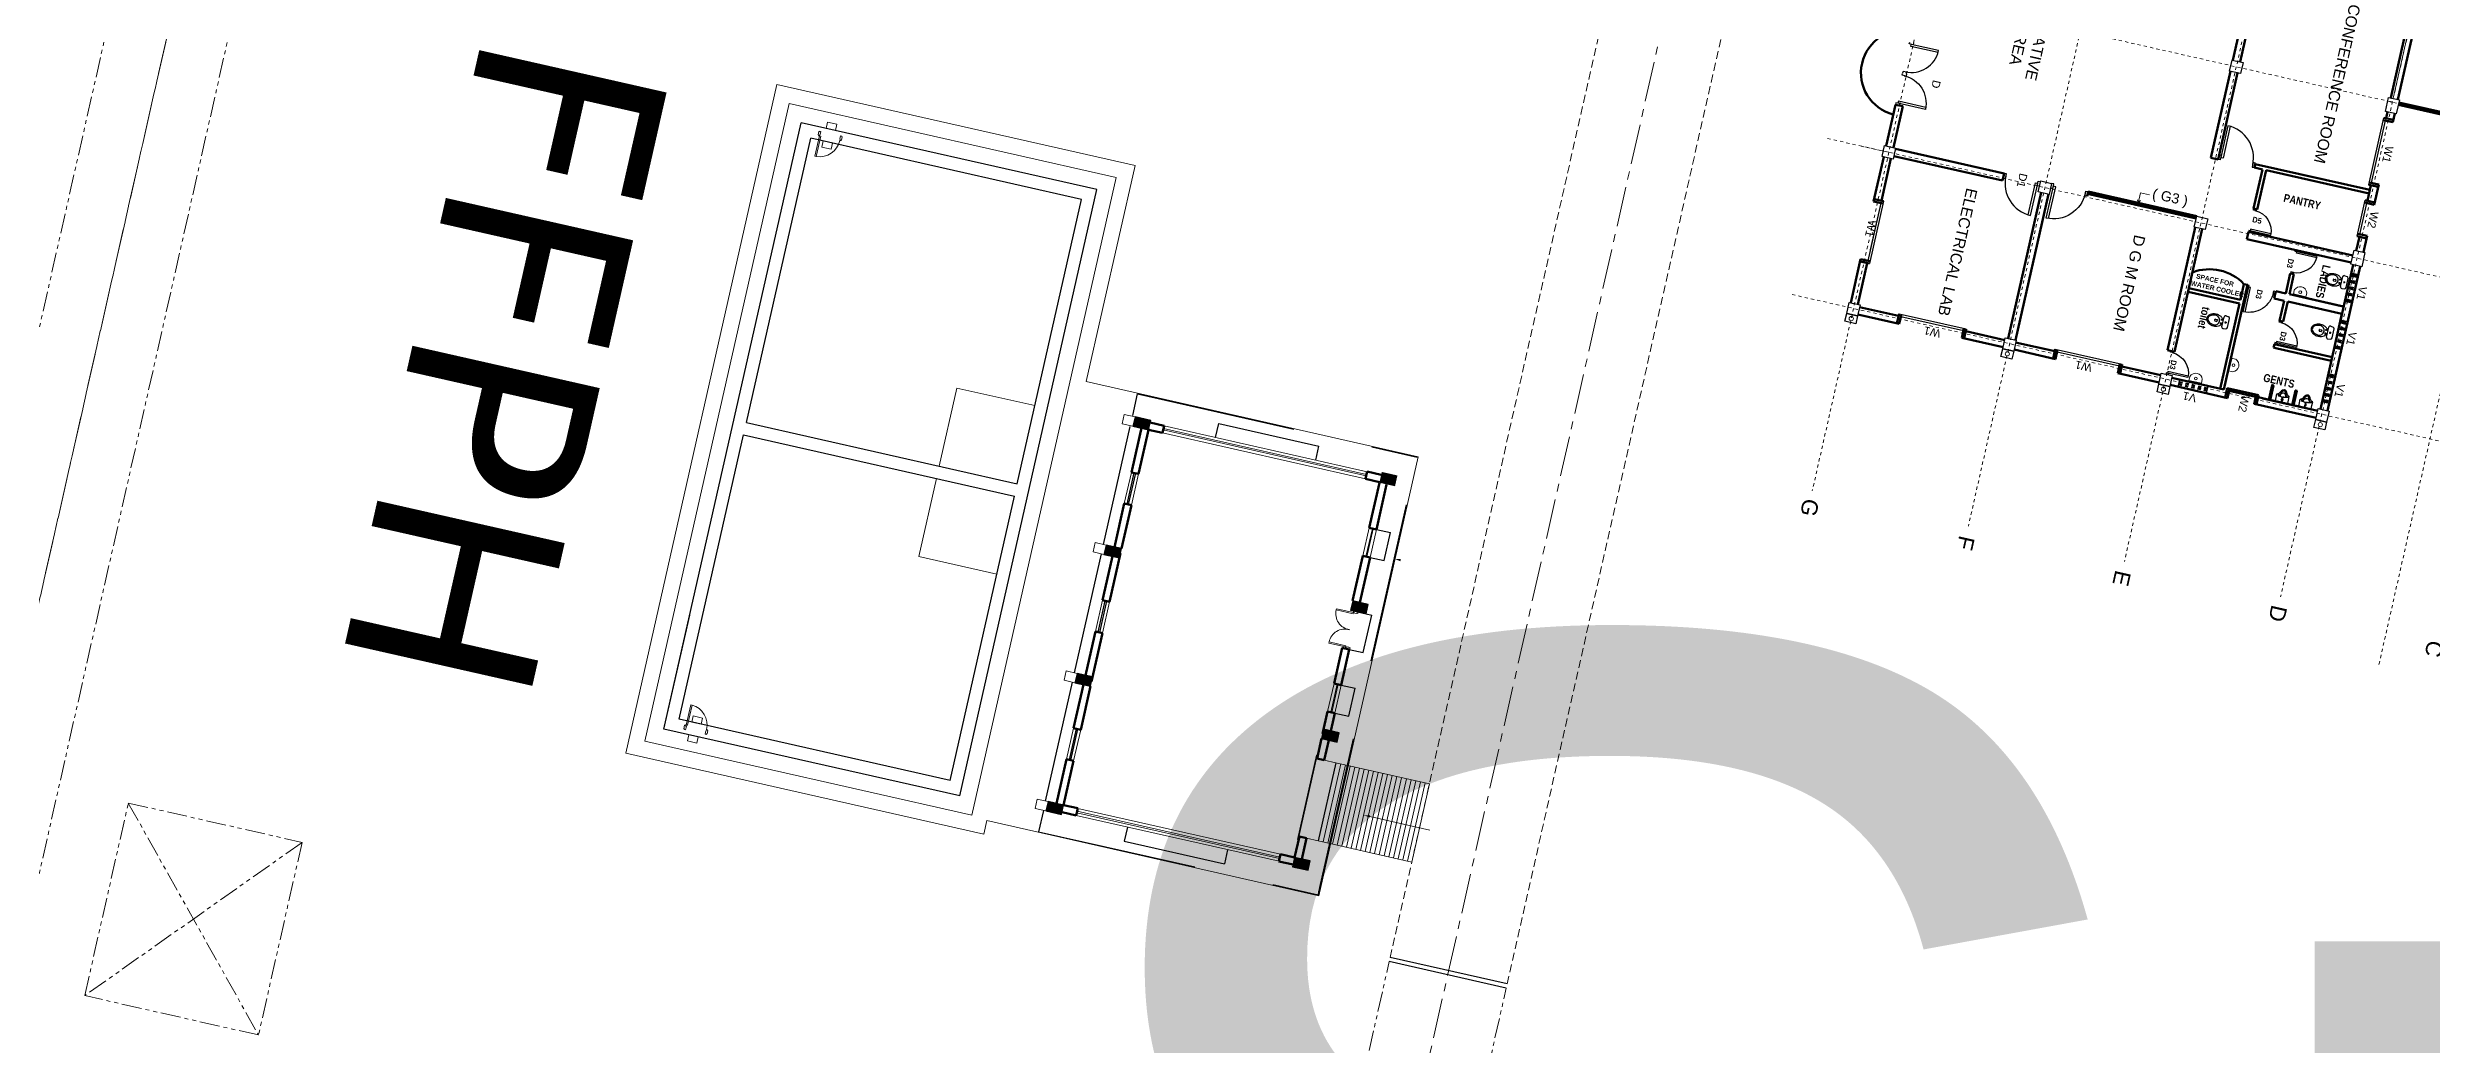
# Model space of a CAD drawing. Header units: metres. Extents: x 166708 to 226832, y 1503833 to 1555994.
# Drawn here: x 222232.9 to 222307.4, y 1554489.2 to 1554520.3 of the extents above; entities that cross this region are included whole.
import ezdxf

# ---------------------------------------------------------------- set-up
doc = ezdxf.new("R2010")
doc.units = ezdxf.units.M
doc.header["$MEASUREMENT"] = 0
for name, pattern in [('ACAD_ISO04W100', [30, 24, -3, 0, -3]), ('CENTER', [2, 1.25, -0.25, 0.25, -0.25]), ('HIDDEN', [0.375, 0.25, -0.125]), ('PHANTOM2', [1.25, 0.625, -0.125, 0.125, -0.125, 0.125, -0.125])]:
    doc.linetypes.add(name, pattern=pattern)
for name, color, linetype, lineweight in [('CONC', 4, 'Continuous', 9), ('DOOR', 2, 'Continuous', 18), ('E-LAY-CNTRL', 1, 'CENTER', 0), ('E-LAY-EXIST', 8, 'HIDDEN', 0), ('e2', 2, 'Continuous', 18), ('e5', 7, 'Continuous', 13), ('L00', 8, 'Continuous', 9), ('L09', 6, 'Continuous', 9), ('L25', 5, 'Continuous', 25), ('rcc', 6, 'Continuous', 30), ('Wall', 6, 'Continuous', 70), ('WIN', 1, 'Continuous', 20)]:
    doc.layers.add(name, color=color, linetype=linetype, lineweight=lineweight)
for name, color, linetype in [('Details', 7, 'Continuous'), ('DIM', 11, 'Continuous'), ('DW', 30, 'Continuous'), ('E-LAY-DIM', 7, 'Continuous'), ('FUR-F', 30, 'Continuous'), ('GLASS', 130, 'Continuous'), ('HID', 7, 'HIDDEN'), ('TEXT', 3, 'Continuous'), ('TOILET', 7, 'Continuous'), ('TXT', 222, 'Continuous')]:
    doc.layers.add(name, color=color, linetype=linetype)
doc.styles.add('HAND', font='techb___.ttf')
doc.styles.get("Standard").update_dxf_attribs({"font": 'arial.ttf'})
doc.styles.add('STYLE1', font='verdana.ttf')

# ---------------------------------------------------------------- blocks, each defined once
blk = doc.blocks.new('R-750T')
for points in [[(-3.5, 5.875), (-3.5, 31.875), (-2, 31.875), (-2, 5.875)], [(-29.25, 0), (-29.25, 0.75), (-30, 0.75), (-30, 5.125), (-29.25, 5.125), (-29.25, 5.875), (-28, 5.875), (-28, 4.125), (-27.5, 4.125), (-27.5, 0)], [(-2, 5.875), (-2, 4.125), (-2.5, 4.125), (-2.5, 0), (-0.75, 0), (-0.75, 0.75), (0, 0.75), (0, 5.125), (-0.75, 5.125), (-0.75, 5.875)]]:
    blk.add_lwpolyline(points, close=True)
at = {"color": 1}
blk.add_arc((-2, 5.875), 26, 93.307362, 180, dxfattribs=at)
blk = doc.blocks.new('600')
at = {"layer": 'rcc'}
blk.add_hatch(color=256, dxfattribs=at).paths.add_polyline_path([(-150, 0), (150, 0), (150, 500), (-150, 500)])
blk.add_lwpolyline([(-150, 0), (150, 0), (150, 500), (-150, 500)], close=True, dxfattribs=at)
blk = doc.blocks.new('R-1200D')
for p, q in [((-48, 0.7), (-48, 5.1)), ((-48, 5.1), (-47.3, 5.1)), ((-47.3, 0.7), (-48, 0.7)), ((-47.3, 0), (-47.3, 0.7)), ((-46, 0), (-47.3, 0)), ((-47.3, 5.1), (-47.3, 5.9)), ((-47.3, 5.9), (-46, 5.9)), ((-46, 27.4), (-46, 5.9)), ((-46, 27.4), (-44.5, 27.4)), ((-46, 5.9), (-46, 4.1)), ((-46, 5.9), (-44.5, 5.9)), ((-46, 4.1), (-45.5, 4.1)), ((-46, 1.7), (-46, 0)), ((-45.5, 1.7), (-46, 1.7)), ((-45.5, 4.1), (-45.5, 1.7)), ((-44.5, 27.4), (-44.5, 5.9)), ((-3.5, 27.4), (-3.5, 5.9)), ((-2, 27.4), (-3.5, 27.4)), ((-2, 5.9), (-3.5, 5.9)), ((-2, 4.1), (-2.5, 4.1)), ((-2.5, 4.1), (-2.5, 1.7)), ((-2.5, 1.7), (-2, 1.7)), ((-2, 27.4), (-2, 5.9)), ((-0.7, 5.9), (-2, 5.9)), ((-2, 5.9), (-2, 4.1)), ((-2, 1.7), (-2, 0)), ((-2, 0), (-0.7, 0)), ((-0.7, 5.1), (-0.7, 5.9)), ((0, 5.1), (-0.7, 5.1)), ((-0.7, 0), (-0.7, 0.7)), ((-0.7, 0.7), (0, 0.7)), ((0, 0.7), (0, 5.1))]:
    blk.add_line(p, q)
at = {"color": 1}
for centre, start, end in [((-44.1, 7.3), 356.0696, 91.2709), ((-3.9, 7.3), 88.7291, 183.9304)]:
    blk.add_arc(centre, 20.1, start, end, dxfattribs=at)
blk = doc.blocks.new('D80')
at = {"layer": 'DW', "linetype": 'Continuous'}
for p, q in [((50, 700), (50, 0)), ((100, 698), (100, 0)), ((100, 0), (50, 0))]:
    blk.add_line(p, q, dxfattribs=at)
for points in [[(0, 50), (50, 50), (50, -50), (0, -50)], [(800, 50), (750, 50), (750, -50), (800, -50)]]:
    blk.add_lwpolyline(points, dxfattribs=at)
at = {"layer": 'DW'}
blk.add_arc((50, 0), 700, 0, 90, dxfattribs=at)
blk = doc.blocks.new('WC')
at = {"layer": 'FUR-F'}
for p, q in [((0, 144), (0, -144)), ((118, 204), (43, 194)), ((59, 0), (116, 0)), ((88, 30), (88, -28)), ((175, 155), (175, -162)), ((188, 94), (175, 94)), ((202, 56), (259, 56)), ((231, 86), (231, 28)), ((360, 15), (360, 0)), ((360, -15), (360, 0)), ((429, 28), (373, 28)), ((442, 0), (442, 15)), ((442, 0), (442, -15)), ((118, -204), (43, -194)), ((188, -94), (175, -94)), ((204, -56), (257, -56)), ((231, -29), (231, -82)), ((429, -28), (373, -28))]:
    blk.add_line(p, q, dxfattribs=at)
for centre in [(88, 0), (231, 56), (231, -56)]:
    blk.add_circle(centre, 12.6, dxfattribs=at)
for centre, radius, start, end in [((50, 144), 50, 98.1301, 180), ((125, 155), 50, 0, 98.1301), ((188, 144), 50, 270, 315.69098), ((372, -35), 206, 125.53768, 135.69098), ((412, -91), 275, 106.48174, 125.53768), ((438, 0), 150, 90, 270), ((438, -179), 366, 90, 106.48174), ((373, 15), 12.5, 90, 180), ((429, 15), 12.5, 0, 90), ((438, -179), 366, 73.51826, 90), ((438, -179), 329, 73.51826, 90), ((463, -91), 237, 54.46232, 73.51826), ((463, -91), 275, 54.46232, 73.51826), ((503, -35), 169, 30.1094, 54.46232), ((503, -35), 206, 30.1094, 54.46232), ((564, 0), 98.5, 360, 30.1094), ((564, 0), 98.5, 329.8906, 360), ((564, 0), 136, 0, 30.1094), ((564, 0), 136, 329.8906, 0), ((50, -144), 50, 180, 261.8699), ((125, -155), 50, 261.8699, 360), ((188, -144), 50, 44.30902, 90), ((372, 35), 206, 224.30902, 234.46232), ((412, 91), 275, 234.46232, 253.51826), ((438, 179), 366, 253.51826, 270), ((373, -15), 12.5, 180, 270), ((429, -15), 12.5, 270, 0), ((438, 179), 366, 270, 286.48174), ((438, 179), 329, 270, 286.48174), ((463, 91), 237, 286.48174, 305.53768), ((463, 91), 275, 286.48174, 305.53768), ((503, 35), 169, 305.53768, 329.8906), ((503, 35), 206, 305.53768, 329.8906)]:
    blk.add_arc(centre, radius, start, end, dxfattribs=at)
blk = doc.blocks.new('URINAL')
at = {"layer": 'TOILET'}
for p, q in [((52936.9, -24867.2), (52936.9, -24867)), ((52936.9, -24867), (52938.5, -24867)), ((52938.5, -24867.2), (52936.9, -24867.2)), ((52937.3, -24869), (52937.3, -24867.2)), ((52938.1, -24869), (52938.1, -24867.2)), ((52938.5, -24867), (52938.5, -24867.2)), ((52937.3, -24872.8), (52937.3, -24870.6)), ((52938.1, -24872.8), (52938.1, -24870.6))]:
    blk.add_line(p, q, dxfattribs=at)
for points in [[(52930.1, -24864.4, 0.022168), (52930.8, -24864.2, 0.035928), (52931.1, -24864, 0.015962), (52932, -24863.5, 0.038464), (52932.3, -24863.3, 0.046411), (52932.9, -24862.7, 0.031715), (52933.5, -24861.7, 0.0259), (52933.9, -24860.9, -0.02468), (52934.3, -24860.1, -0.027117), (52934.8, -24859.2, -0.036964), (52935.3, -24858.7, -0.071022), (52935.7, -24858.4, -0.031957), (52936.7, -24857.9, -0.04853), (52937.1, -24857.8, -0.031099), (52937.7, -24857.7)], [(52937.7, -24872.8), (52933.9, -24872.8), (52930.1, -24872.8), (52930.1, -24868.8), (52930.1, -24864.4), (52930.9, -24864.4), (52931.7, -24864.4), (52931.7, -24865), (52931.7, -24865.6, 0.198912), (52931.8, -24865.8, 0.089166), (52932.1, -24866, 0.063837), (52932.6, -24866.2, 0.009927), (52935.5, -24866.6, 0.011077), (52936.4, -24866.7, 0.008194), (52937.7, -24866.8)], [(52932.1, -24866, 0.028114), (52933.1, -24865.2, 0.053656), (52933.5, -24864.6, 0.00764), (52934.4, -24863.2, 0.021456), (52934.7, -24862.7, 0.020394), (52935.1, -24861.7, -0.025325), (52935.5, -24860.9, -0.016526), (52935.7, -24860.4, -0.011962), (52936.1, -24859.9, -0.049323), (52936.4, -24859.5, -0.033116), (52936.9, -24859.1, -0.102356), (52937.2, -24858.9, -0.056761), (52937.7, -24858.9)], [(52945.2, -24864.4, -0.022168), (52944.6, -24864.2, -0.035928), (52944.3, -24864, -0.015962), (52943.4, -24863.5, -0.038464), (52943.1, -24863.3, -0.046411), (52942.5, -24862.7, -0.031715), (52941.9, -24861.7, -0.0259), (52941.5, -24860.9, 0.02468), (52941.1, -24860.1, 0.027117), (52940.5, -24859.2, 0.036964), (52940.1, -24858.7, 0.071022), (52939.7, -24858.4, 0.031957), (52938.7, -24857.9, 0.04853), (52938.3, -24857.8, 0.031099), (52937.7, -24857.7)], [(52943.3, -24866, -0.028114), (52942.3, -24865.2, -0.053656), (52941.9, -24864.6, -0.00764), (52941, -24863.2, -0.021456), (52940.7, -24862.7, -0.020394), (52940.2, -24861.7, 0.025325), (52939.9, -24860.9, 0.016526), (52939.6, -24860.4, 0.011962), (52939.3, -24859.9, 0.049323), (52939, -24859.5, 0.033116), (52938.5, -24859.1, 0.102356), (52938.2, -24858.9, 0.056761), (52937.7, -24858.9)], [(52937.7, -24872.8), (52941.5, -24872.8), (52945.2, -24872.8), (52945.2, -24868.8), (52945.2, -24864.4), (52944.4, -24864.4), (52943.7, -24864.4), (52943.7, -24865), (52943.7, -24865.6, -0.198912), (52943.6, -24865.8, -0.089166), (52943.3, -24866, -0.063837), (52942.8, -24866.2, -0.009927), (52939.9, -24866.6, -0.011077), (52938.9, -24866.7, -0.008194), (52937.7, -24866.8)]]:
    blk.add_lwpolyline(points, format="xyb", dxfattribs=at)
blk.add_circle((52937.7, -24869.8), 0.995, dxfattribs=at)
blk.add_arc((52937.7, -24865.4), 3.38, 341.9686, 198.0314, dxfattribs=at)
blk = doc.blocks.new('cr')
at = {"layer": 'DIM', "linetype": 'Continuous', "ltscale": 3}
blk.add_line((-1027260, 774626), (-1027260, 772956), dxfattribs=at)
at = {"layer": 'GLASS', "color": 4, "linetype": 'Continuous', "ltscale": 3}
for p, q in [((-1034501, 777631), (-1036651, 777631)), ((-1034576, 777701), (-1036576, 777701)), ((-1032854, 777631), (-1034004, 777631)), ((-1032929, 777701), (-1033929, 777701)), ((-1027332, 769206), (-1027332, 771356)), ((-1027262, 769281), (-1027262, 771281)), ((-1027332, 764206), (-1027332, 766356)), ((-1027332, 764206), (-1027332, 766356)), ((-1027262, 764281), (-1027262, 766281)), ((-1027262, 764281), (-1027262, 766281)), ((-1030657, 762956), (-1028657, 762956)), ((-1030582, 762886), (-1029082, 762886)), ((-1030582, 762886), (-1028732, 762886)), ((-1028732, 762656), (-1028732, 762886)), ((-1028732, 762656), (-1028732, 762886))]:
    blk.add_line(p, q, dxfattribs=at)
at = {"layer": 'GLASS', "color": 4, "linetype": 'Continuous', "ltscale": 100}
for p, q in [((-1031682, 777931), (-1031682, 777701)), ((-1030782, 777931), (-1030782, 777701)), ((-1030182, 777931), (-1030182, 777701)), ((-1029282, 777931), (-1029282, 777701)), ((-1028462, 777931), (-1028462, 777701)), ((-1027562, 777931), (-1027562, 777701)), ((-1027032, 774118), (-1027262, 774118)), ((-1027032, 773218), (-1027262, 773218))]:
    blk.add_line(p, q, dxfattribs=at)
at = {"layer": 'L00', "linetype": 'ACAD_ISO04W100', "ltscale": 3}
for p, q in [((-1037182, 796516), (-1037182, 767956)), ((-1032182, 796516), (-1032182, 760741)), ((-1027182, 796516), (-1027182, 760741)), ((-1019960, 781247), (-1048520, 781247)), ((-1042007, 777781), (-1021339, 777781)), ((-1042182, 772781), (-1021339, 772781)), ((-1037007, 767781), (-1021339, 767781)), ((-1042182, 762781), (-1021339, 762781)), ((-1042182, 762781), (-1021339, 762781)), ((-1032182, 762781), (-1032182, 761889))]:
    blk.add_line(p, q, dxfattribs=at)
at = {"layer": 'L00', "linetype": 'Continuous', "ltscale": 100}
blk.add_line((-1060199, 777781), (-1037357, 777781), dxfattribs=at)
at = {"layer": 'L00', "linetype": 'ACAD_ISO04W100', "ltscale": 3}
blk.add_arc((-1042182, 777746), 5000, 359.34108, 1.31792, dxfattribs=at)
at = {"layer": 'L09', "linetype": 'Continuous', "ltscale": 2}
for p, q in [((-1030645, 776484), (-1030783, 776484)), ((-1030643, 776087), (-1030781, 776087)), ((-1030655, 776484), (-1030655, 776087)), ((-1030643, 776484), (-1030643, 776087)), ((-1028266, 774637), (-1028266, 774775)), ((-1027869, 774649), (-1028266, 774649)), ((-1027869, 774637), (-1028266, 774637)), ((-1027869, 774637), (-1027869, 774775)), ((-1027290, 773898), (-1027428, 773898)), ((-1027300, 773897), (-1027300, 773500)), ((-1027288, 773897), (-1027288, 773500)), ((-1027288, 773500), (-1027426, 773500))]:
    blk.add_line(p, q, dxfattribs=at)
at = {"layer": 'L09', "linetype": 'Continuous', "ltscale": 3}
for p, q in [((-1032686, 770731), (-1032686, 771021)), ((-1032686, 770731), (-1032355, 770731)), ((-1032355, 770731), (-1032444, 770778)), ((-1032355, 770731), (-1032444, 770683))]:
    blk.add_line(p, q, dxfattribs=at)
at = {"layer": 'L09', "ltscale": 2}
for centre in [(-1026857, 777806), (-1026857, 772781), (-1026857, 767781), (-1026857, 762781), (-1026857, 762781)]:
    blk.add_circle(centre, 65.8, dxfattribs=at)
at = {"layer": 'L09', "linetype": 'Continuous', "ltscale": 2}
for centre in [(-1030759, 776283), (-1028070, 774753), (-1027404, 773696)]:
    blk.add_circle(centre, 43.9, dxfattribs=at)
for centre, radius, start, end in [((-1030717, 776285), 210, 108.48706, 251.51294), ((-1028068, 774712), 209, 17.79115, 161.68284), ((-1027362, 773699), 210, 108.48706, 251.51294)]:
    blk.add_arc(centre, radius, start, end, dxfattribs=at)
at = {"layer": 'L25', "ltscale": 2}
for points in [[(-1037300, 777631), (-1037300, 777981), (-1036850, 777981), (-1036850, 777631)], [(-1031957, 777981), (-1031957, 777631), (-1032407, 777631), (-1032407, 777981)], [(-1027332, 777981), (-1026982, 777981), (-1026982, 777631), (-1027332, 777631)], [(-1026982, 777981), (-1026732, 777981), (-1026732, 777631), (-1026982, 777631)], [(-1037357, 772956), (-1037007, 772956), (-1037007, 772606), (-1037357, 772606)], [(-1037357, 772956), (-1037007, 772956), (-1037007, 772606), (-1037357, 772606)], [(-1032357, 772956), (-1032007, 772956), (-1032007, 772606), (-1032357, 772606)], [(-1027332, 772956), (-1026982, 772956), (-1026982, 772606), (-1027332, 772606)], [(-1026982, 772956), (-1026732, 772956), (-1026732, 772606), (-1026982, 772606)], [(-1032357, 767956), (-1032007, 767956), (-1032007, 767606), (-1032357, 767606)], [(-1026982, 767956), (-1026732, 767956), (-1026732, 767606), (-1026982, 767606)], [(-1032357, 762956), (-1032007, 762956), (-1032007, 762606), (-1032357, 762606)], [(-1032357, 762956), (-1032007, 762956), (-1032007, 762606), (-1032357, 762606)], [(-1027332, 762956), (-1026982, 762956), (-1026982, 762606), (-1027332, 762606)], [(-1027332, 762956), (-1026982, 762956), (-1026982, 762606), (-1027332, 762606)], [(-1026982, 762956), (-1026732, 762956), (-1026732, 762606), (-1026982, 762606)], [(-1026982, 762956), (-1026732, 762956), (-1026732, 762606), (-1026982, 762606)]]:
    blk.add_lwpolyline(points, close=True, dxfattribs=at)
blk.add_lwpolyline([(-1027332, 767606), (-1027332, 767956), (-1026982, 767956), (-1026982, 767606), (-1027332, 767606)], dxfattribs=at)
at = {"layer": 'Wall', "linetype": 'Continuous', "ltscale": 3}
for p, q in [((-1037220, 782819), (-1037220, 777981)), ((-1037145, 782819), (-1037145, 777981)), ((-1042007, 777931), (-1037300, 777931)), ((-1042007, 777701), (-1037300, 777701)), ((-1040587, 777701), (-1037300, 777701)), ((-1037182, 777701), (-1037182, 777701)), ((-1036850, 777931), (-1036576, 777931)), ((-1036850, 777701), (-1036651, 777701)), ((-1036651, 777931), (-1036651, 777631)), ((-1036576, 777931), (-1036576, 777631)), ((-1034576, 777931), (-1033929, 777931)), ((-1034576, 777931), (-1034576, 777631)), ((-1034501, 777931), (-1034501, 777631)), ((-1034501, 777701), (-1034004, 777701)), ((-1034004, 777931), (-1034004, 777631)), ((-1033929, 777931), (-1033929, 777631)), ((-1032929, 777931), (-1032929, 777631)), ((-1032929, 777931), (-1032407, 777931)), ((-1032854, 777931), (-1032854, 777631)), ((-1032854, 777701), (-1032407, 777701)), ((-1031957, 777931), (-1027332, 777931)), ((-1031957, 777701), (-1030077, 777701)), ((-1030617, 777631), (-1030617, 775966)), ((-1030387, 777701), (-1029847, 777701)), ((-1029847, 777701), (-1027332, 777701)), ((-1029847, 777701), (-1028997, 777701)), ((-1027262, 777631), (-1027262, 775871)), ((-1027032, 777631), (-1027032, 775646)), ((-1031257, 775966), (-1030617, 775966)), ((-1031257, 775966), (-1030617, 775966)), ((-1031257, 775851), (-1030617, 775851)), ((-1031257, 775851), (-1030617, 775851)), ((-1030617, 775851), (-1030617, 775527)), ((-1030387, 775966), (-1029742, 775966)), ((-1030387, 775851), (-1029742, 775851)), ((-1028997, 775851), (-1028882, 775851)), ((-1027030, 775721), (-1027330, 775721)), ((-1027330, 774721), (-1027330, 775721)), ((-1027030, 775646), (-1027330, 775646)), ((-1027030, 775646), (-1027330, 775646)), ((-1027262, 774796), (-1027262, 775646)), ((-1030615, 774626), (-1030615, 774511)), ((-1027030, 774796), (-1027330, 774796)), ((-1027030, 774721), (-1027330, 774721)), ((-1027260, 774626), (-1027260, 772956)), ((-1027030, 774796), (-1027032, 772956)), ((-1034237, 774401), (-1032982, 774401)), ((-1034237, 774286), (-1032982, 774286)), ((-1030110, 774511), (-1030110, 772861)), ((-1029995, 774511), (-1029995, 772861)), ((-1040625, 772861), (-1037357, 772861)), ((-1040625, 772631), (-1037357, 772631)), ((-1037007, 772861), (-1034237, 772861)), ((-1037007, 772631), (-1034237, 772631)), ((-1032357, 772606), (-1032357, 769124)), ((-1032282, 772606), (-1032282, 769124)), ((-1027262, 772606), (-1027262, 771356)), ((-1027032, 772606), (-1027032, 771281)), ((-1027032, 771356), (-1027332, 771356)), ((-1027032, 771281), (-1027332, 771281)), ((-1032211, 769124), (-1032357, 769124)), ((-1027032, 769281), (-1027332, 769281)), ((-1027032, 769206), (-1027332, 769206)), ((-1027262, 769206), (-1027262, 767956)), ((-1027032, 769281), (-1027032, 767956)), ((-1032007, 767931), (-1027332, 767931)), ((-1032007, 767701), (-1027332, 767701)), ((-1027262, 767606), (-1027262, 766356)), ((-1027262, 767606), (-1027262, 766356)), ((-1027032, 767606), (-1027032, 766281)), ((-1027032, 767606), (-1027032, 766281)), ((-1032332, 766439), (-1032332, 762956)), ((-1032332, 766439), (-1032102, 766439)), ((-1032102, 766439), (-1032102, 762956)), ((-1027032, 766356), (-1027332, 766356)), ((-1027032, 766356), (-1027332, 766356)), ((-1027032, 766281), (-1027332, 766281)), ((-1027032, 766281), (-1027332, 766281)), ((-1027032, 764281), (-1027332, 764281)), ((-1027032, 764281), (-1027332, 764281)), ((-1027032, 764206), (-1027332, 764206)), ((-1027032, 764206), (-1027332, 764206)), ((-1027262, 764206), (-1027262, 762956)), ((-1027262, 764206), (-1027262, 762956)), ((-1027032, 764281), (-1027032, 762956)), ((-1027032, 764281), (-1027032, 762956)), ((-1033680, 762886), (-1032357, 762886)), ((-1033680, 762656), (-1032357, 762656)), ((-1032007, 762886), (-1030657, 762886)), ((-1032007, 762656), (-1030582, 762656)), ((-1030657, 762656), (-1030657, 762956)), ((-1030582, 762656), (-1030582, 762956)), ((-1028732, 762656), (-1028732, 762956)), ((-1028732, 762656), (-1027332, 762656)), ((-1028657, 762656), (-1028657, 762956)), ((-1028657, 762886), (-1027332, 762886))]:
    blk.add_line(p, q, dxfattribs=at)
at = {"layer": 'Wall', "linetype": 'Continuous', "ltscale": 100}
for p, q in [((-1034352, 777701), (-1034352, 774028)), ((-1034237, 777701), (-1034237, 774401)), ((-1032237, 777631), (-1032237, 774286)), ((-1032007, 777631), (-1032007, 774286)), ((-1030617, 777701), (-1030617, 775966)), ((-1030387, 777701), (-1030387, 775966)), ((-1028997, 777701), (-1028997, 775851)), ((-1028882, 777701), (-1028882, 775966)), ((-1027262, 777631), (-1027262, 775721)), ((-1031257, 775966), (-1031257, 775851)), ((-1030387, 775527), (-1030617, 775527)), ((-1030387, 775851), (-1030387, 775527)), ((-1029742, 775966), (-1029742, 775851)), ((-1028882, 775966), (-1028882, 775851)), ((-1030615, 774626), (-1027260, 774626)), ((-1034383, 774028), (-1034237, 774028)), ((-1034237, 774286), (-1034237, 774028)), ((-1032982, 774401), (-1032982, 774286)), ((-1032007, 774286), (-1032237, 774286)), ((-1030615, 774511), (-1030110, 774511)), ((-1029995, 774511), (-1027260, 774511)), ((-1034237, 772861), (-1034237, 772631)), ((-1032007, 772861), (-1028077, 772861)), ((-1032007, 772631), (-1028077, 772631)), ((-1028077, 772861), (-1028077, 772631)), ((-1033680, 762656), (-1033680, 762886))]:
    blk.add_line(p, q, dxfattribs=at)
at = {"layer": 'Wall', "color": 4, "linetype": 'HIDDEN', "ltscale": 100}
for p, q in [((-1031681, 777851), (-1030782, 777851)), ((-1031681, 777781), (-1030782, 777781)), ((-1030181, 777851), (-1029282, 777851)), ((-1030181, 777781), (-1029282, 777781)), ((-1028461, 777851), (-1027562, 777851)), ((-1028461, 777781), (-1027562, 777781)), ((-1027182, 774117), (-1027182, 773218)), ((-1027112, 774117), (-1027112, 773218))]:
    blk.add_line(p, q, dxfattribs=at)
at = {"layer": 'Wall', "linetype": 'Continuous', "ltscale": 100, "const_width": 20}
for points in [[(-1037182, 777981), (-1037182, 782819)], [(-1032320, 769124), (-1032320, 772606)]]:
    blk.add_lwpolyline(points, dxfattribs=at)
at = {"layer": 'Wall', "linetype": 'Continuous', "ltscale": 100}
for points in [[(-1027262, 776857), (-1027731, 776857), (-1027731, 776816), (-1027262, 776816)], [(-1027262, 776107), (-1027731, 776107), (-1027731, 776066), (-1027262, 776066)]]:
    blk.add_lwpolyline(points, close=True, dxfattribs=at)
for centre, radius, start, end in [((-1029377, 773684), 1489, 146.26713, 213.56973), ((-1034707, 762691), 1341, 181.49596, 358.50404)]:
    blk.add_arc(centre, radius, start, end, dxfattribs=at)
at = {"layer": 'DW', "color": 1, "linetype": 'Continuous'}
for p, xscale, yscale, zscale, rotation in [((-1032007, 775898), 0.9309999999823049, 0.9309999999823049, 0.9309999999823049, 3.501805969323148e-08), ((-1028997, 775898), -0.9309999999823049, 0.9309999999823049, 0.9309999999999999, 3.501806844496969e-08), ((-1030556, 774626), -1.126509999972768, 1.126509999972768, 1.12651, 270.000000035018), ((-1032237, 774333), -0.9309999999823049, 0.9309999999823049, 0.9309999999999999, 3.501806844496969e-08), ((-1027332, 772793), -0.9309999999823049, 0.9309999999823049, 0.9309999999999999, 3.501806844496969e-08)]:
    blk.add_blockref('D80', p, dxfattribs=dict(at, xscale=xscale, yscale=yscale, zscale=zscale, rotation=rotation))
at = {"layer": 'FUR-F', "rotation": 270.000000035018}
for p in [(-1031361, 777645), (-1029726, 777565), (-1029320, 774310)]:
    blk.add_blockref('WC', p, dxfattribs=at)
at = {"layer": 'Wall', "linetype": 'Continuous'}
for p, xscale, yscale, zscale, rotation in [((-1681327, 2169253), -26.29573170805816, 26.29573170724325, 26.29573170740418, 90.00000003501808), ((-1681327, -615564), 26.29573170805816, 26.29573170805816, 26.29573170805816, 90.00000003501805)]:
    blk.add_blockref('URINAL', p, dxfattribs=dict(at, xscale=xscale, yscale=yscale, zscale=zscale, rotation=rotation))
at = {"layer": 'Wall', "linetype": 'Continuous', "ltscale": 100}
for p, xscale, yscale, zscale, rotation in [((-1034309, 772860), 1.459163160005119, 1.459163160005119, 1.459163160005119, 90.00000003501805), ((-1032284, 767956), -1.459163160005119, 1.459163160005119, 1.45916316, 270.000000035018), ((-1032259, 767606), 1.459163160005119, 1.459163160005119, 1.459163160005119, 270.000000035018), ((-1035687, 762719), 1.254144695092691, 1.254144695092691, 1.254144695092691, 3.501805969323148e-08), ((-1033680, 762719), -1.254144695092691, 1.254144695063587, 1.254144695084518, 3.501806844496969e-08)]:
    blk.add_blockref('D80', p, dxfattribs=dict(at, xscale=xscale, yscale=yscale, zscale=zscale, rotation=rotation))
at = {"layer": 'TEXT', "linetype": 'ACAD_ISO04W100', "ltscale": 3, "attachment_point": 5}
for s, insert, char_height, rotation in [('C', (-1020807, 782814), 500, 0), ('{\\fArial|b0|i0|c0|p34;V1}', (-1031150, 778164), 250, 0), ('{\\fArial|b0|i0|c0|p34;V1}', (-1031150, 778164), 250, 0), ('{\\fArial|b0|i0|c0|p34;V1}', (-1029696, 778164), 250, 0), ('{\\fArial|b0|i0|c0|p34;V1}', (-1028028, 778164), 250, 0), ('{\\fArial|b0|i0|c0|p34;V1}', (-1028028, 778164), 250, 0), ('{\\fArial|b0|i0|c0|p34;W1}', (-1035559, 777999), 250, 0), ('{\\fArial|b0|i0|c0|p34;W2}', (-1033461, 777999), 250, 0), ('D', (-1020807, 777814), 500, 0), ('{\\fArial|b0|i0|c0|p34;CONFERENCE ROOM}', (-1037356, 775970), 350, 0), ('{\\fArial|b0|i0|c0|p34;W2}', (-1026964, 775332), 250, 0), ('{\\fArial|b0|i0|c0|p34;V1}', (-1026800, 773632), 250, 270), ('E', (-1020807, 772814), 500, 0), ('{\\fArial|b0|i0|c0|p34;D G M ROOM}', (-1029851, 771007), 350, 0), ('{\\fArial|b0|i0|c0|p34;W1}', (-1027004, 770189), 250, 270), ('F', (-1020807, 767814), 500, 0), ('{\\fArial|b0|i0|c0|p34;D1}', (-1032244, 767036), 250, 0), ('{\\fArial|b0|i0|c0|p34;ADMINISTRATIVE\\POFFICE  AREA }', (-1037403, 766307), 350, 0), ('{\\fArial|b0|i0|c0|p34;ELECTRICAL LAB}', (-1029615, 765565), 350, 0), ('{\\fArial|b0|i0|c0|p34;W1}', (-1027004, 765343), 250, 270), ('{\\fArial|b0|i0|c0|p34;D}', (-1034580, 763752), 250, 0), ('{\\fArial|b0|i0|c0|p34;W1}', (-1029736, 762752), 250, 0), ('G', (-1020807, 762814), 500, 0)]:
    blk.add_mtext(s, dxfattribs=dict(at, insert=insert, char_height=char_height, rotation=rotation))
at = {"layer": 'TEXT', "linetype": 'Continuous', "ltscale": 11.811024, "attachment_point": 1, "style": 'HAND'}
for s, insert, char_height, rotation in [('LADIES', (-1031761, 777031), 250, 0), ('PANTRY', (-1033650, 775130), 250, 90), ('D3', (-1029440, 776149, 1230), 175, 0), ('GENTS', (-1028034, 775752), 250, 90), ('D3', (-1031710, 775869, 1230), 175, 0), ('D5', (-1032738, 774323, 1230), 175, 90), ('D3', (-1030558, 775131, 1230), 175, 0), ('  SPACE FOR \\PWATER COOLER', (-1030611, 772889), 150, 90), ('toilet', (-1029656, 773650), 250, 0), ('D3', (-1027814, 772996, 1230), 175, 0), ('\\P{\\fArial|b0|i0|c0|p34;      \\H1.571x;     \\H0.9093x; \\H1.26x;( G3 )}', (-1033204, 770065), 175, 90)]:
    blk.add_mtext(s, dxfattribs=dict(at, insert=insert, char_height=char_height, rotation=rotation))

msp = doc.modelspace()

# ---------------------------------------------------------------- hatches: boundary and pattern name
at = {"layer": 'e5'}
h = msp.add_hatch(dxfattribs=at)
h.set_pattern_fill('_USER', color=256, scale=0.15, angle=437.2539844, style=0, pattern_type=0)
h.set_pattern_definition([(77.254, (222315.94539, 1554504.86555), (-0.14630365, 0.03309444), [])])
h.paths.add_polyline_path([(222276.0886, 1554497.32802), (222273.55267, 1554497.90166), (222273.0011, 1554495.46327), (222275.53703, 1554494.88963)])
h.paths.add_polyline_path([(222273.53317, 1554497.90607), (222273.16253, 1554497.98991), (222272.61096, 1554495.55152), (222272.98159, 1554495.46768)])
at = {"layer": 'rcc'}
msp.add_hatch(color=256, dxfattribs=at).paths.add_polyline_path([(222275.01398, 1554506.62804), (222275.0901, 1554506.96454), (222274.60242, 1554507.07485), (222274.5263, 1554506.73836)])

# ---------------------------------------------------------------- linework, layer by layer
at = {"layer": 'CONC', "linetype": 'Continuous'}
msp.add_line((222252.97807, 1554502.60365, -0.43288), (222252.17277, 1554499.04359, -0.43288), dxfattribs=at)
at = {"layer": 'DIM', "color": 1}
msp.add_solid([(222275.18117, 1554504.28507, -0.43288), (222275.19588, 1554504.3501, -0.43288), (222274.99346, 1554504.36171, -0.43288)], dxfattribs=at)
at = {"layer": 'E-LAY-CNTRL'}
for p, q in [((222194.02153, 1554332.2561, -0.71696), (222246.39857, 1554563.80413, -0.34348)), ((222235.61994, 1554309.92607, -0.36393), (222290.77734, 1554553.76548, -0.36393))]:
    msp.add_line(p, q, dxfattribs=at)
at = {"layer": 'E-LAY-CNTRL', "elevation": -0.36393}
for points in [[(222224.85567, 1554468.56746), (222318.47901, 1554882.45676)], [(222224.85567, 1554468.56746), (222278.67867, 1554706.50773)]]:
    msp.add_lwpolyline(points, dxfattribs=at)
at = {"layer": 'E-LAY-DIM'}
for p, q in [((222278.4912, 1554490.9526, -0.45182), (222274.83361, 1554491.77996, -0.45182)), ((222278.52008, 1554491.08025, -0.45182), (222274.86249, 1554491.90761, -0.45182))]:
    msp.add_line(p, q, dxfattribs=at)
at = {"layer": 'E-LAY-EXIST', "color": 1, "linetype": 'PHANTOM2'}
for p, q in [((222191.96195, 1554331.65031, -0.71885), (222244.39638, 1554563.48263, -0.3547)), ((222196.09238, 1554332.85264, -0.71614), (222246.78224, 1554557.00186, -0.36393)), ((222235.43683, 1554496.73207, -0.36393), (222239.50498, 1554489.486, -0.36393)), ((222240.86625, 1554495.50392, -0.36393), (222234.07556, 1554490.71416, -0.36393)), ((222235.04322, 1554315.8749, -0.72786), (222274.83361, 1554491.77996, -0.45182)), ((222238.70081, 1554315.04754, -0.72786), (222278.4912, 1554490.9526, -0.45182))]:
    msp.add_line(p, q, dxfattribs=at)
at = {"layer": 'E-LAY-EXIST', "color": 4}
for p, q in [((222274.86249, 1554491.90761, -0.45162), (222287.50342, 1554547.79057, -0.36393)), ((222278.52008, 1554491.08025, -0.45162), (222286.91281, 1554528.18279, -0.23539))]:
    msp.add_line(p, q, dxfattribs=at)
at = {"layer": 'E-LAY-EXIST', "color": 1, "linetype": 'PHANTOM2', "elevation": -0.36393}
msp.add_lwpolyline([(222240.86625, 1554495.50392), (222239.50498, 1554489.486), (222234.07556, 1554490.71416), (222235.43683, 1554496.73207)], close=True, dxfattribs=at)
at = {"layer": 'e2'}
for p, q in [((222251.57477, 1554498.66623, -0.43288), (222256.08003, 1554518.58303, -0.43288)), ((222266.2969, 1554516.27194, -0.43288), (222256.08003, 1554518.58303, -0.43288)), ((222261.79165, 1554496.35513, -0.43288), (222266.2969, 1554516.27194, -0.43288)), ((222261.32376, 1554509.69714, -0.43288), (222260.77218, 1554507.25875, -0.43288)), ((222263.76215, 1554509.14557, -0.43288), (222261.32376, 1554509.69714, -0.43288)), ((222260.13236, 1554504.43021, -0.43288), (222260.68393, 1554506.8686, -0.43288)), ((222262.57075, 1554503.87863, -0.43288), (222260.13236, 1554504.43021, -0.43288)), ((222261.79165, 1554496.35513, -0.43288), (222251.57477, 1554498.66623, -0.43288))]:
    msp.add_line(p, q, dxfattribs=at)
at = {"layer": 'e2', "elevation": -0.43288}
for points in [[(222257.57441, 1554517.93742), (222257.53029, 1554517.74234), (222257.23768, 1554517.80853), (222257.28181, 1554518.0036)], [(222257.44159, 1554517.35025), (222257.39747, 1554517.15518), (222257.10486, 1554517.22137), (222257.14899, 1554517.41644)], [(222253.20154, 1554498.60583), (222253.24566, 1554498.8009), (222252.95305, 1554498.86709), (222252.90893, 1554498.67202)], [(222253.33435, 1554499.19299), (222253.37848, 1554499.38806), (222253.08587, 1554499.45425), (222253.04175, 1554499.25918)]]:
    msp.add_lwpolyline(points, close=True, dxfattribs=at)
for points in [[(222266.82594, 1554508.50328), (222266.48457, 1554508.5805), (222266.55076, 1554508.8731), (222266.89213, 1554508.79588)], [(222265.91971, 1554504.49699), (222265.57833, 1554504.57421), (222265.64452, 1554504.86682), (222265.9859, 1554504.7896)], [(222265.01347, 1554500.49071), (222264.6721, 1554500.56793), (222264.73828, 1554500.86054), (222265.07966, 1554500.78332)], [(222264.10723, 1554496.48443), (222263.76586, 1554496.56165), (222263.83205, 1554496.85426), (222264.17342, 1554496.77704)]]:
    msp.add_lwpolyline(points, dxfattribs=at)
at = {"layer": 'e5'}
for p, q in [((222250.97678, 1554498.28886, -0.43288), (222255.70267, 1554519.18102, -0.43288)), ((222266.8949, 1554516.6493, -0.43288), (222255.70267, 1554519.18102, -0.43288)), ((222266.8949, 1554516.6493, -0.43288), (222265.36737, 1554509.89641, -0.43288)), ((222265.36737, 1554509.89641, -0.43288), (222275.73542, 1554507.55112, -0.43288)), ((222272.63304, 1554493.83613, -0.43288), (222275.73542, 1554507.55112, -0.43288)), ((222262.16901, 1554495.75714, -0.43288), (222250.97678, 1554498.28886, -0.43288)), ((222272.80165, 1554498.07155, -0.43288), (222273.16253, 1554497.98991, -0.43288)), ((222272.61096, 1554495.55152, -0.43288), (222273.16253, 1554497.98991, -0.43288)), ((222273.16253, 1554497.98991, -0.43288), (222276.0886, 1554497.32802, -0.43288)), ((222275.53703, 1554494.88963, -0.43288), (222276.0886, 1554497.32802, -0.43288)), ((222262.16901, 1554495.75714, -0.43288), (222262.26498, 1554496.18142, -0.43288)), ((222262.26498, 1554496.18142, -0.43288), (222272.63304, 1554493.83613, -0.43288)), ((222272.25008, 1554495.63315, -0.43288), (222272.61096, 1554495.55152, -0.43288)), ((222275.53703, 1554494.88963, -0.43288), (222272.61096, 1554495.55152, -0.43288))]:
    msp.add_line(p, q, dxfattribs=at)
at = {"layer": 'e5', "color": 1}
msp.add_line((222274.23017, 1554496.31157, -0.43288), (222276.10124, 1554495.88832, -0.43288), dxfattribs=at)
msp.add_solid([(222274.22282, 1554496.27905, -0.43288), (222274.23752, 1554496.34408, -0.43288), (222274.0351, 1554496.35569, -0.43288)], dxfattribs=at)
at = {"layer": 'HID', "ltscale": 20}
for p, q in [((222266.81852, 1554508.83304, -0.43288), (222266.97229, 1554509.51286, -0.43288)), ((222266.97229, 1554509.51286, -0.43288), (222275.7115, 1554507.53602, -0.43288)), ((222269.40842, 1554508.15339, -0.43288), (222269.50771, 1554508.5923, -0.43288)), ((222269.50771, 1554508.5923, -0.43288), (222272.63602, 1554507.88466, -0.43288)), ((222265.90787, 1554504.80725, -0.43288), (222266.7424, 1554508.49654, -0.43288)), ((222272.53674, 1554507.44575, -0.43288), (222272.63602, 1554507.88466, -0.43288)), ((222266.64577, 1554506.06674, -0.43288), (222266.8664, 1554507.04209, -0.43288)), ((222266.69095, 1554506.05651, -0.43288), (222266.91158, 1554507.03187, -0.43288)), ((222272.61794, 1554493.86005, -0.43288), (222275.7115, 1554507.53602, -0.43288)), ((222274.43238, 1554505.28066, -0.43288), (222274.87129, 1554505.18137, -0.43288)), ((222274.67272, 1554504.30355, -0.43288), (222274.87129, 1554505.18137, -0.43288)), ((222265.00163, 1554500.80097, -0.43288), (222265.84168, 1554504.51464, -0.43288)), ((222274.23381, 1554504.40284, -0.43288), (222274.67272, 1554504.30355, -0.43288)), ((222265.74229, 1554502.07265, -0.43288), (222265.96292, 1554503.048, -0.43288)), ((222265.78747, 1554502.06243, -0.43288), (222266.0081, 1554503.03778, -0.43288)), ((222274.02352, 1554501.43356, -0.43288), (222274.28828, 1554502.60399, -0.43288)), ((222274.11271, 1554502.64371, -0.43288), (222274.28828, 1554502.60399, -0.43288)), ((222273.58461, 1554501.53285, -0.43288), (222274.02352, 1554501.43356, -0.43288)), ((222264.09539, 1554496.79469, -0.43288), (222264.93544, 1554500.50836, -0.43288)), ((222273.33254, 1554500.4185, -0.43288), (222273.77145, 1554500.31922, -0.43288)), ((222273.57288, 1554499.44139, -0.43288), (222273.77145, 1554500.31922, -0.43288)), ((222264.83881, 1554498.07856, -0.43288), (222265.05944, 1554499.05391, -0.43288)), ((222264.88399, 1554498.06834, -0.43288), (222265.10462, 1554499.04369, -0.43288)), ((222273.13397, 1554499.54068, -0.43288), (222273.57288, 1554499.44139, -0.43288)), ((222264.02921, 1554496.50208, -0.43288), (222263.87874, 1554495.83689, -0.43288)), ((222263.87874, 1554495.83689, -0.43288), (222272.61794, 1554493.86005, -0.43288)), ((222266.65513, 1554495.98037, -0.43288), (222266.55585, 1554495.54146, -0.43288)), ((222266.55585, 1554495.54146, -0.43288), (222269.68417, 1554494.83383, -0.43288)), ((222269.78345, 1554495.27274, -0.43288), (222269.68417, 1554494.83383, -0.43288))]:
    msp.add_line(p, q, dxfattribs=at)
at = {"layer": 'rcc'}
for p, q in [((222252.17277, 1554499.04359, -0.43288), (222256.45739, 1554517.98504, -0.43288)), ((222254.74935, 1554508.62113, -0.43288), (222256.75884, 1554517.50469, -0.43288)), ((222265.69891, 1554515.89457, -0.43288), (222256.45739, 1554517.98504, -0.43288)), ((222265.22007, 1554515.59073, -0.43288), (222256.75884, 1554517.50469, -0.43288)), ((222261.41428, 1554496.95313, -0.43288), (222265.69891, 1554515.89457, -0.43288)), ((222263.21058, 1554506.70717, -0.43288), (222265.22007, 1554515.59073, -0.43288)), ((222254.74935, 1554508.62113, -0.43288), (222263.21058, 1554506.70717, -0.43288)), ((222252.6516, 1554499.34743, -0.43288), (222254.6611, 1554508.23099, -0.43288)), ((222254.6611, 1554508.23099, -0.43288), (222263.12233, 1554506.31703, -0.43288)), ((222261.11283, 1554497.43347, -0.43288), (222263.12233, 1554506.31703, -0.43288)), ((222261.41428, 1554496.95313, -0.43288), (222252.17277, 1554499.04359, -0.43288)), ((222261.11283, 1554497.43347, -0.43288), (222252.6516, 1554499.34743, -0.43288))]:
    msp.add_line(p, q, dxfattribs=at)
at = {"layer": 'Wall'}
for p, q in [((222266.77682, 1554507.06236, -0.43288), (222267.12238, 1554508.59001, -0.43288)), ((222267.36437, 1554508.61729, -0.43288), (222267.80328, 1554508.51801, -0.43288)), ((222267.75253, 1554508.29368, -0.43288), (222267.80328, 1554508.51801, -0.43288)), ((222267.00115, 1554507.01161, -0.43288), (222267.32134, 1554508.4271, -0.43288)), ((222267.31362, 1554508.39296, -0.43288), (222267.75253, 1554508.29368, -0.43288)), ((222266.77682, 1554507.06236, -0.43288), (222267.00115, 1554507.01161, -0.43288)), ((222274.09236, 1554506.85958, -0.43288), (222274.14354, 1554507.08587, -0.43288)), ((222274.14354, 1554507.08587, -0.43288), (222274.58245, 1554506.98658, -0.43288)), ((222274.09236, 1554506.85958, -0.43288), (222274.53127, 1554506.7603, -0.43288)), ((222274.20805, 1554505.3314, -0.43288), (222274.5263, 1554506.73836, -0.43288)), ((222274.43238, 1554505.28066, -0.43288), (222274.75064, 1554506.68761, -0.43288)), ((222266.24924, 1554504.73003, -0.43288), (222266.55619, 1554506.087, -0.43288)), ((222266.47357, 1554504.67929, -0.43288), (222266.78053, 1554506.03625, -0.43288)), ((222266.55619, 1554506.087, -0.43288), (222266.78053, 1554506.03625, -0.43288)), ((222274.43238, 1554505.28066, -0.43288), (222274.20805, 1554505.3314, -0.43288)), ((222265.87334, 1554503.06827, -0.43288), (222266.21615, 1554504.58373, -0.43288)), ((222266.09768, 1554503.01752, -0.43288), (222266.44048, 1554504.53298, -0.43288)), ((222273.69122, 1554503.04663, -0.43288), (222274.00948, 1554504.45358, -0.43288)), ((222273.91555, 1554502.99588, -0.43288), (222274.23381, 1554504.40284, -0.43288)), ((222274.23381, 1554504.40284, -0.43288), (222274.00948, 1554504.45358, -0.43288)), ((222266.09768, 1554503.01752, -0.43288), (222265.87334, 1554503.06827, -0.43288)), ((222265.30991, 1554500.57745, -0.43288), (222265.65271, 1554502.09291, -0.43288)), ((222265.53424, 1554500.5267, -0.43288), (222265.87705, 1554502.04216, -0.43288)), ((222265.87705, 1554502.04216, -0.43288), (222265.65271, 1554502.09291, -0.43288)), ((222273.10821, 1554500.46924, -0.43288), (222273.36028, 1554501.58359, -0.43288)), ((222273.33254, 1554500.4185, -0.43288), (222273.58461, 1554501.53285, -0.43288)), ((222273.58461, 1554501.53285, -0.43288), (222273.36028, 1554501.58359, -0.43288)), ((222264.96987, 1554499.07418, -0.43288), (222265.27682, 1554500.43114, -0.43288)), ((222265.1942, 1554499.02343, -0.43288), (222265.50115, 1554500.3804, -0.43288)), ((222273.33254, 1554500.4185, -0.43288), (222273.10821, 1554500.46924, -0.43288)), ((222272.75189, 1554498.89404, -0.43288), (222272.90964, 1554499.59142, -0.43288)), ((222273.13397, 1554499.54068, -0.43288), (222272.90964, 1554499.59142, -0.43288)), ((222265.1942, 1554499.02343, -0.43288), (222264.96987, 1554499.07418, -0.43288)), ((222272.97622, 1554498.8433, -0.43288), (222273.13397, 1554499.54068, -0.43288)), ((222264.43677, 1554496.71747, -0.43288), (222264.74924, 1554498.09882, -0.43288)), ((222264.97357, 1554498.04807, -0.43288), (222264.74924, 1554498.09882, -0.43288)), ((222272.57732, 1554498.12229, -0.43288), (222272.7188, 1554498.74774, -0.43288)), ((222272.57732, 1554498.12229, -0.43288), (222272.80165, 1554498.07155, -0.43288)), ((222272.80165, 1554498.07155, -0.43288), (222272.94313, 1554498.69699, -0.43288)), ((222264.6611, 1554496.66672, -0.43288), (222264.97357, 1554498.04807, -0.43288)), ((222264.6611, 1554496.66672, -0.43288), (222265.10001, 1554496.56744, -0.43288)), ((222264.61036, 1554496.44239, -0.43288), (222265.04927, 1554496.34311, -0.43288)), ((222265.10001, 1554496.56744, -0.43288), (222265.04927, 1554496.34311, -0.43288)), ((222271.43984, 1554495.13335, -0.43288), (222271.38909, 1554494.90902, -0.43288)), ((222271.87875, 1554495.03406, -0.43288), (222271.43984, 1554495.13335, -0.43288)), ((222271.87875, 1554495.03406, -0.43288), (222272.02574, 1554495.6839, -0.43288)), ((222272.02574, 1554495.6839, -0.43288), (222272.25008, 1554495.63315, -0.43288)), ((222272.10308, 1554494.98332, -0.43288), (222272.25008, 1554495.63315, -0.43288)), ((222271.828, 1554494.80973, -0.43288), (222271.38909, 1554494.90902, -0.43288))]:
    msp.add_line(p, q, dxfattribs=at)
at = {"layer": 'WIN'}
for p, q in [((222274.14266, 1554507.08197, -0.43288), (222267.80328, 1554508.51801, -0.43288)), ((222274.09236, 1554506.85958, -0.43288), (222267.75297, 1554508.29563, -0.43288)), ((222274.11262, 1554506.94916, -0.43288), (222267.77324, 1554508.3852, -0.43288)), ((222274.12284, 1554506.99434, -0.43288), (222267.78346, 1554508.43038, -0.43288)), ((222266.55619, 1554506.087, -0.43288), (222266.77682, 1554507.06236, -0.43288)), ((222266.78053, 1554506.03625, -0.43288), (222267.00115, 1554507.01161, -0.43288)), ((222274.00948, 1554504.45358, -0.43288), (222274.20805, 1554505.3314, -0.43288)), ((222274.10777, 1554504.43135, -0.43288), (222274.30634, 1554505.30917, -0.43288)), ((222274.13552, 1554504.42507, -0.43288), (222274.33408, 1554505.30289, -0.43288)), ((222274.23381, 1554504.40284, -0.43288), (222274.43238, 1554505.28066, -0.43288)), ((222265.65271, 1554502.09291, -0.43288), (222265.87334, 1554503.06827, -0.43288)), ((222265.87705, 1554502.04216, -0.43288), (222266.09768, 1554503.01752, -0.43288)), ((222272.90964, 1554499.59142, -0.43288), (222273.10821, 1554500.46924, -0.43288)), ((222273.00793, 1554499.56919, -0.43288), (222273.2065, 1554500.44701, -0.43288)), ((222273.03568, 1554499.56291, -0.43288), (222273.23425, 1554500.44073, -0.43288)), ((222273.13397, 1554499.54068, -0.43288), (222273.33254, 1554500.4185, -0.43288)), ((222264.74924, 1554498.09882, -0.43288), (222264.96987, 1554499.07418, -0.43288)), ((222264.97357, 1554498.04807, -0.43288), (222265.1942, 1554499.02343, -0.43288)), ((222271.38953, 1554494.91097, -0.43288), (222265.04927, 1554496.34311, -0.43288)), ((222271.40936, 1554494.99859, -0.43288), (222265.06909, 1554496.43073, -0.43288)), ((222271.41958, 1554495.04377, -0.43288), (222265.07931, 1554496.47591, -0.43288)), ((222271.43984, 1554495.13335, -0.43288), (222265.09957, 1554496.56549, -0.43288))]:
    msp.add_line(p, q, dxfattribs=at)
at = {"layer": 'WIN', "elevation": -0.43288}
msp.add_lwpolyline([(222271.9873, 1554495.58526), (222272.58333, 1554498.22019), (222272.55895, 1554498.2257), (222271.96292, 1554495.59077)], close=True, dxfattribs=at)

# ---------------------------------------------------------------- block references
at = {"layer": 'DOOR'}
for name, p, xscale, yscale, zscale, rotation in [('R-750T', (222257.01677, 1554517.72669, -0.43288), 0.02500000003350524, 0.02500000003350524, 0.02500000003350524, 167.253984310759), ('R-1200D', (222273.86735, 1554502.69921, -0.43288), 0.02500000002066291, 0.02500000002066291, 0.02500000002066291, 77.25398444087377), ('R-750T', (222252.78888, 1554499.03604, -0.43288), -0.02500000003350524, 0.02499999990686774, 0.025, 347.253984310759)]:
    msp.add_blockref(name, p, dxfattribs=dict(at, xscale=xscale, yscale=yscale, zscale=zscale, rotation=rotation))
at = {"layer": 'E-LAY-DIM', "xscale": 0.0009999999398089005, "yscale": 0.0009999999398089005, "zscale": 0.0009999999398089005, "rotation": 257.2539829661908}
msp.add_blockref('cr', (221318.73019, 1553678.60524, -0.36393), dxfattribs=at)
at = {"layer": 'rcc', "xscale": 0.0009999999398089005, "yscale": 0.0009999999398089005, "zscale": 0.0009999999398089005, "rotation": 77.25398296619082}
for p in [(222267.34672, 1554508.53926, -0.43288), (222266.44048, 1554504.53298, -0.43288), (222274.14581, 1554502.79001, -0.43288), (222265.53424, 1554500.5267, -0.43288), (222273.23957, 1554498.78373, -0.43288), (222264.62801, 1554496.52042, -0.43288), (222272.33333, 1554494.77745, -0.43288)]:
    msp.add_blockref('600', p, dxfattribs=at)

# ---------------------------------------------------------------- texts
at = {"layer": 'Details', "color": 0, "linetype": 'Continuous'}
msp.add_text('Substation', height=40, dxfattribs=at).set_placement((222262.85582, 1554461.69625))
at = {"layer": 'TXT', "linetype": 'Continuous', "style": 'STYLE1'}
msp.add_text('FFPH', height=6, rotation=257.2539797, dxfattribs=at).set_placement((222246.58024, 1554521.03997, -0.72786))

doc.saveas('drawing.dxf')
